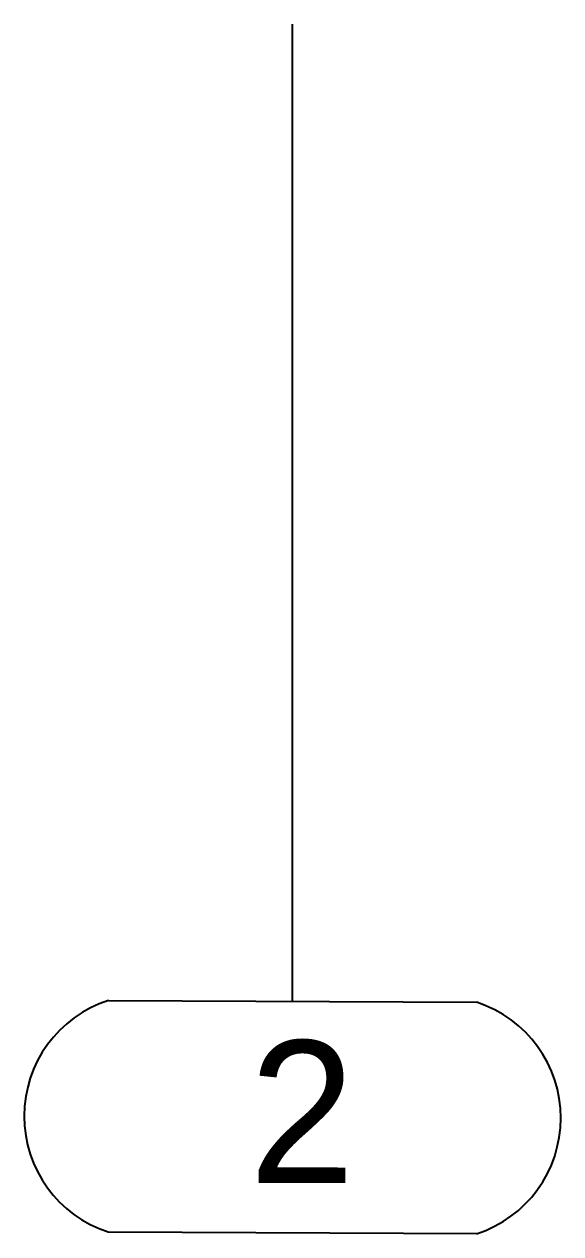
# Model space of a CAD drawing. Header units: millimetres. Extents: x 0 to 16187, y -20471 to 6290.
# Drawn here: x 3530.7 to 3557.1, y 2535 to 2594.5 of the extents above; entities that cross this region are included whole.
import ezdxf

# ---------------------------------------------------------------- set-up
doc = ezdxf.new("R2010")
doc.units = ezdxf.units.MM

msp = doc.modelspace()

# ---------------------------------------------------------------- linework, layer by layer
at = {"color": 1, "linetype": 'Continuous', "lineweight": 25}
for p, q in [((3543.90852, 2546.42409), (3543.90852, 2594.48594)), ((3534.84444, 2535.08321), (3552.99934, 2535.00403))]:
    msp.add_line(p, q, dxfattribs=at)
at = {"color": 1, "ltscale": 0.2}
msp.add_line((3534.85502, 2546.47087), (3552.96201, 2546.37731), dxfattribs=at)
for centre, radius, start, end in [((3536.69123, 2540.77533), 5.98421, 107.868979, 252.024554), ((3551.10898, 2540.68452), 5.98677, 287.9650883, 71.9696973)]:
    msp.add_arc(centre, radius, start, end, dxfattribs=at)

# ---------------------------------------------------------------- texts
at = {"color": 1, "linetype": 'Continuous', "lineweight": 25}
msp.add_text('2', height=7, rotation=359.9536776, dxfattribs=at).set_placement((3541.76818, 2537.49447))

doc.saveas('drawing.dxf')
